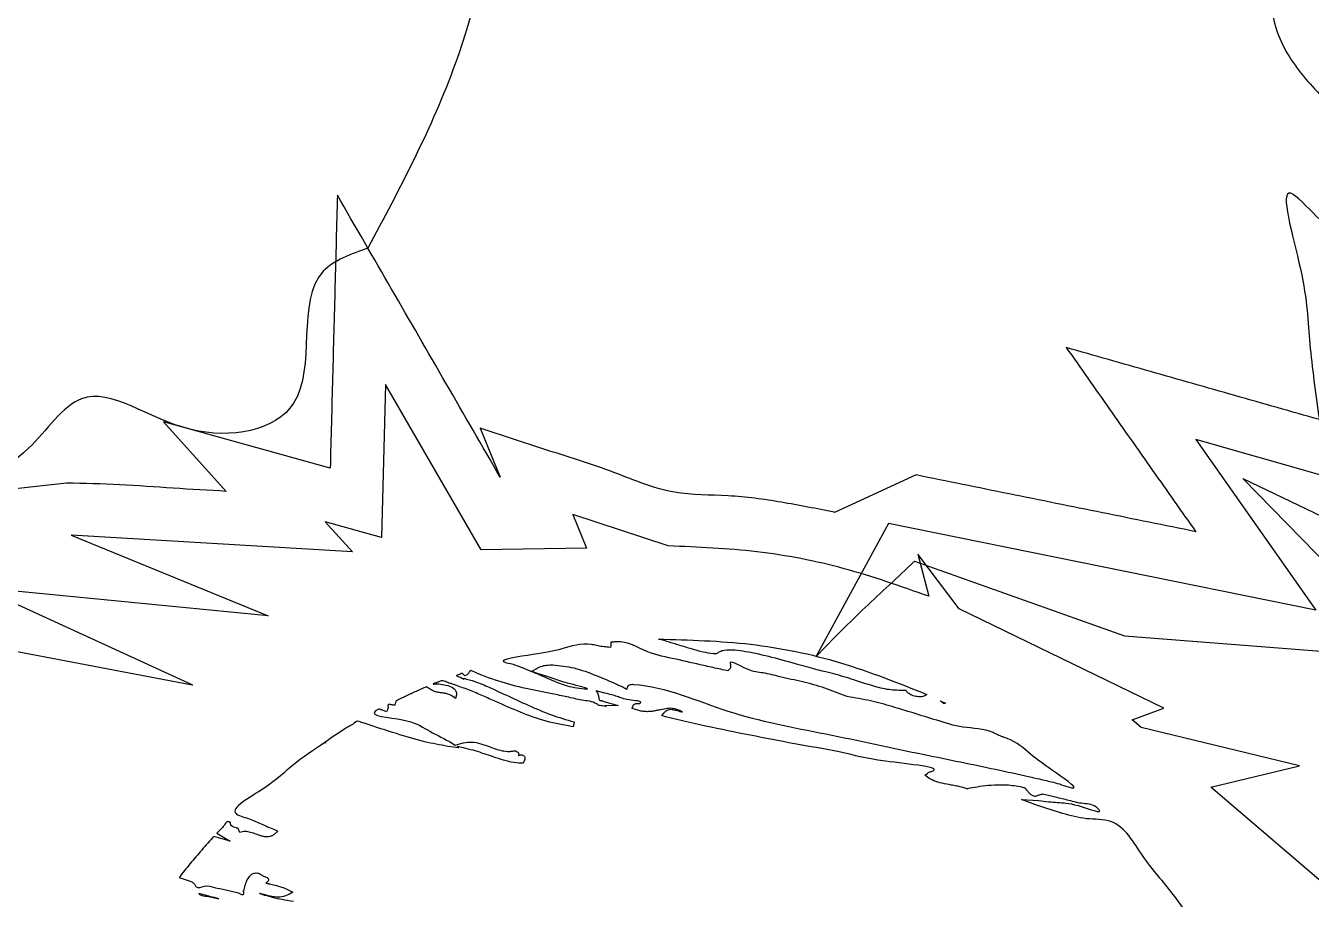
# Model space of a CAD drawing. Header units: inches. Extents: x 0.01 to 3.99, y 0.01 to 4.99.
# Drawn here: x 1.013 to 1.802, y 2.037 to 2.573 of the extents above; entities that cross this region are included whole.
import ezdxf

# ---------------------------------------------------------------- set-up
doc = ezdxf.new("R2010")
doc.units = ezdxf.units.IN
for name, color, linetype in [('Logo', 7, 'CONTINUOUS'), ('outline', 7, 'CONTINUOUS'), ('outline_2', 7, 'CONTINUOUS'), ('pcb_outline', 7, 'CONTINUOUS'), ('Tornado', 7, 'CONTINUOUS')]:
    doc.layers.add(name, color=color, linetype=linetype)

msp = doc.modelspace()

# ---------------------------------------------------------------- linework, layer by layer
at = {"layer": 'Logo', "color": 7}
for points in [[(1.407505, 2.253815), (1.348764, 2.273178), (1.357225, 2.252513), (1.292465, 2.251374), (1.233724, 2.353071), (1.231284, 2.259022), (1.196788, 2.268622), (1.213548, 2.250072), (1.040744, 2.260486), (1.161641, 2.210858), (0.985095, 2.227943), (1.115267, 2.168389), (1.114942, 2.168226), (0.946043, 2.200444)], [(1.834145, 2.025687), (1.740746, 2.105581), (1.795256, 2.118761), (1.697952, 2.142192), (1.69242, 2.146911), (1.711946, 2.15407), (1.586166, 2.215088), (1.560783, 2.248771), (1.567454, 2.222899)], [(1.403925, 2.195888), (1.401484, 2.196539)], [(1.372195, 2.192634), (1.372033, 2.191332), (1.370731, 2.191495)], [(1.283515, 2.17441), (1.282539, 2.173921), (1.281725, 2.174735)], [(1.281888, 2.171806), (1.281888, 2.172457)], [(1.323381, 2.176688), (1.32631, 2.178315)], [(1.326472, 2.175711), (1.323381, 2.17685)], [(1.444766, 2.177664), (1.444116, 2.177013), (1.443302, 2.177176)], [(1.260898, 2.165948), (1.258945, 2.16725)], [(1.368616, 2.163345), (1.363246, 2.164809)], [(1.554111, 2.164158), (1.553623, 2.164972), (1.552647, 2.164972)], [(1.236165, 2.156511), (1.235189, 2.156023)], [(1.24007, 2.158463), (1.239419, 2.156023), (1.23828, 2.156023)], [(1.277332, 2.162369), (1.276844, 2.160091), (1.274891, 2.161392)], [(1.367965, 2.158301), (1.376751, 2.155697), (1.368616, 2.155535), (1.369266, 2.155046), (1.367151, 2.155535)], [(1.388304, 2.156999), (1.389118, 2.156999), (1.389606, 2.156999)], [(1.517338, 2.16123), (1.51685, 2.161392)], [(1.566315, 2.162531), (1.566152, 2.162369)], [(1.235026, 2.153094), (1.234375, 2.151792), (1.232911, 2.152443)], [(1.386677, 2.153419), (1.385375, 2.153907), (1.385701, 2.155209)], [(1.405715, 2.148863), (1.403437, 2.149514), (1.404901, 2.151304)], [(1.349578, 2.145609), (1.34909, 2.14268)], [(1.196788, 2.133243), (1.196951, 2.132592), (1.196462, 2.132917)], [(1.273102, 2.133568), (1.276519, 2.131453), (1.281563, 2.132754)], [(1.281725, 2.129663), (1.27782, 2.130476), (1.278797, 2.129825), (1.272125, 2.130639)], [(1.31313, 2.127873), (1.313618, 2.127873), (1.314106, 2.12771)], [(1.31557, 2.125269), (1.31557, 2.125107), (1.315733, 2.125107)], [(1.318662, 2.121039), (1.318174, 2.120225), (1.317197, 2.120225)], [(1.56664, 2.111764), (1.565176, 2.112903), (1.56664, 2.114042)], [(1.591373, 2.104605), (1.590885, 2.104605), (1.59056, 2.104767)], [(1.644256, 2.09956), (1.637422, 2.101188), (1.637422, 2.101188)], [(1.63433, 2.094353), (1.624567, 2.097933), (1.634981, 2.097282)], [(1.632703, 2.099886), (1.632052, 2.100049)], [(1.130237, 2.077268), (1.138373, 2.072387), (1.128285, 2.075153)], [(1.138536, 2.083126), (1.138536, 2.08394)], [(1.144393, 2.077756), (1.143254, 2.080197)], [(1.165546, 2.079546), (1.167662, 2.07857), (1.165872, 2.076943)], [(1.106969, 2.050095), (1.113152, 2.04798)], [(1.123078, 2.039193), (1.119173, 2.040169)], [(1.146834, 2.041471), (1.146183, 2.041796), (1.146834, 2.041959)], [(1.174496, 2.042284), (1.176774, 2.040983), (1.174496, 2.039681)]]:
    msp.add_lwpolyline(points, dxfattribs=at)
for points in [[(1.403925, 2.195888)], [(1.336561, 2.180755)], [(1.577705, 2.157162)], [(1.117545, 2.044237)], [(1.131376, 2.036915)]]:
    msp.add_lwpolyline(points, close=True, dxfattribs=at)
for points, knots in [([(1.567454, 2.222899), (1.550302, 2.228951), (1.515956, 2.241069), (1.462103, 2.251538), (1.425695, 2.253056), (1.407505, 2.253815)], [0, 0, 0, 0, 0.054523, 0.109176, 0.163747, 0.163747, 0.163747, 0.163747]), ([(1.401484, 2.196539), (1.420366, 2.196034), (1.458075, 2.195026), (1.513832, 2.183573), (1.548815, 2.169547), (1.566315, 2.162531)], [0, 0, 0, 0, 0.0566, 0.113041, 0.169533, 0.169533, 0.169533, 0.169533]), ([(1.552647, 2.164972), (1.549421, 2.165013), (1.542824, 2.165096), (1.532972, 2.167736), (1.524398, 2.170561), (1.516925, 2.172959), (1.510702, 2.174811), (1.504903, 2.176253), (1.499299, 2.177484), (1.493803, 2.179092), (1.484325, 2.181672), (1.47137, 2.185392), (1.45617, 2.188859), (1.445652, 2.190146), (1.440364, 2.189331), (1.439144, 2.188784), (1.438111, 2.188291), (1.4373, 2.187687), (1.436348, 2.187341), (1.433493, 2.187564), (1.428623, 2.188556), (1.421582, 2.19047), (1.415604, 2.192372), (1.410793, 2.193822), (1.407384, 2.194878), (1.405077, 2.195552), (1.403925, 2.195888)], [0, 0, 0, 0, 0.009644, 0.019717, 0.030389, 0.03677, 0.043258, 0.049863, 0.054691, 0.060468, 0.067034, 0.084166, 0.100854, 0.113927, 0.115505, 0.116787, 0.117919, 0.118934, 0.119807, 0.120885, 0.12741, 0.13477, 0.142737, 0.146233, 0.149844, 0.153444, 0.153444, 0.153444, 0.153444]), ([(1.370731, 2.191495), (1.369478, 2.191625), (1.367047, 2.191877), (1.36351, 2.192456), (1.355416, 2.194747), (1.340904, 2.18985), (1.328355, 2.187441), (1.299387, 2.183465), (1.312658, 2.181172), (1.317726, 2.179077), (1.32149, 2.177486), (1.323381, 2.176688)], [0, 0, 0, 0, 0.003779, 0.007333, 0.010738, 0.028948, 0.047201, 0.065539, 0.071418, 0.077423, 0.083478, 0.083478, 0.083478, 0.083478]), ([(1.443302, 2.177176), (1.441696, 2.177543), (1.438534, 2.178265), (1.433864, 2.179271), (1.425042, 2.18118), (1.412087, 2.184414), (1.393841, 2.187632), (1.382147, 2.195623), (1.374443, 2.194802), (1.373457, 2.194615), (1.372029, 2.194916), (1.372265, 2.193979), (1.372284, 2.193365), (1.372226, 2.19289), (1.372195, 2.192634)], [0, 0, 0, 0, 0.004943, 0.009729, 0.014331, 0.032024, 0.04974, 0.070026, 0.071171, 0.072313, 0.073458, 0.074002, 0.074654, 0.075417, 0.075417, 0.075417, 0.075417]), ([(1.32631, 2.178315), (1.327285, 2.17884), (1.329293, 2.179921), (1.332823, 2.180639), (1.335275, 2.180716), (1.336561, 2.180755)], [0, 0, 0, 0, 0.003307, 0.006812, 0.01067, 0.01067, 0.01067, 0.01067]), ([(1.336561, 2.180755), (1.340909, 2.180277), (1.350025, 2.179274), (1.362993, 2.174334), (1.3721, 2.170474), (1.378032, 2.167783), (1.379905, 2.167284), (1.382407, 2.165176), (1.382294, 2.166648), (1.382546, 2.167269), (1.382916, 2.167999), (1.383739, 2.168509), (1.384868, 2.168797), (1.405877, 2.167557), (1.444008, 2.149482), (1.504379, 2.138706), (1.551994, 2.128137), (1.586762, 2.121151), (1.608426, 2.116583), (1.625459, 2.112916), (1.638947, 2.109757), (1.646833, 2.108011), (1.66349, 2.102089), (1.640762, 2.117632), (1.630637, 2.125049), (1.620423, 2.134213), (1.612915, 2.136369), (1.609871, 2.137629), (1.602413, 2.141677), (1.588963, 2.141457), (1.572875, 2.146556), (1.558422, 2.150937), (1.544931, 2.155192), (1.531478, 2.158889), (1.522159, 2.160432), (1.517338, 2.16123)], [0, 0, 0, 0, 0.013092, 0.027445, 0.04104, 0.043627, 0.046082, 0.048327, 0.04898, 0.049663, 0.050419, 0.051359, 0.052457, 0.053879, 0.114044, 0.175828, 0.237746, 0.260309, 0.282305, 0.303935, 0.313273, 0.322593, 0.331801, 0.348746, 0.365632, 0.382406, 0.385777, 0.389076, 0.39227, 0.411107, 0.427627, 0.442923, 0.456406, 0.470074, 0.484725, 0.484725, 0.484725, 0.484725]), ([(1.51685, 2.161392), (1.512504, 2.163167), (1.50375, 2.166742), (1.489873, 2.17037), (1.477447, 2.172975), (1.465151, 2.176227), (1.45772, 2.17625), (1.44405, 2.184396), (1.445703, 2.180981), (1.445745, 2.180703), (1.445736, 2.180201), (1.445819, 2.179448), (1.445452, 2.178463), (1.445002, 2.177938), (1.444766, 2.177664)], [0, 0, 0, 0, 0.014088, 0.028375, 0.042652, 0.053185, 0.063697, 0.074079, 0.074385, 0.074635, 0.074919, 0.075889, 0.076878, 0.077958, 0.077958, 0.077958, 0.077958]), ([(1.281725, 2.174735), (1.281622, 2.174832), (1.281432, 2.175009), (1.281139, 2.175187), (1.28067, 2.175665), (1.279659, 2.17476), (1.278679, 2.174589), (1.276529, 2.174018), (1.279182, 2.173444), (1.280374, 2.172707), (1.28138, 2.172109), (1.281888, 2.171806)], [0, 0, 0, 0, 0.000423, 0.000773, 0.001043, 0.002305, 0.00359, 0.004852, 0.006565, 0.008241, 0.009955, 0.009955, 0.009955, 0.009955]), ([(1.281888, 2.172457), (1.284155, 2.171879), (1.289502, 2.170514), (1.298001, 2.166676), (1.308893, 2.161706), (1.321509, 2.1558), (1.33533, 2.149873), (1.344909, 2.147006), (1.349578, 2.145609)], [0, 0, 0, 0, 0.007006, 0.016531, 0.027882, 0.042956, 0.058321, 0.072929, 0.072929, 0.072929, 0.072929]), ([(1.367151, 2.155535), (1.366658, 2.155553), (1.365739, 2.155586), (1.364427, 2.155937), (1.361241, 2.158353), (1.354215, 2.15871), (1.345355, 2.161152), (1.333796, 2.163293), (1.319776, 2.166088), (1.303025, 2.170391), (1.292076, 2.174641), (1.286449, 2.177081), (1.286365, 2.177184), (1.28621, 2.177168), (1.286016, 2.177161), (1.285829, 2.177038), (1.285594, 2.177052), (1.285603, 2.176822), (1.285455, 2.176682), (1.285155, 2.176389), (1.284936, 2.175732), (1.284359, 2.17497), (1.283804, 2.174601), (1.283515, 2.17441)], [0, 0, 0, 0, 0.001481, 0.002758, 0.003991, 0.013328, 0.022651, 0.031867, 0.048473, 0.06561, 0.083588, 0.083813, 0.083877, 0.083961, 0.084242, 0.084461, 0.084635, 0.084805, 0.085007, 0.085233, 0.086061, 0.087017, 0.08805, 0.08805, 0.08805, 0.08805]), ([(1.323381, 2.17685), (1.323962, 2.176591), (1.325111, 2.17608), (1.326858, 2.175343), (1.331247, 2.173382), (1.338694, 2.170215), (1.346477, 2.167004), (1.363746, 2.16492), (1.345517, 2.169365), (1.337215, 2.172115), (1.330034, 2.174519), (1.326472, 2.175711)], [0, 0, 0, 0, 0.00191, 0.003773, 0.005683, 0.016388, 0.026734, 0.036425, 0.047473, 0.058482, 0.069316, 0.069316, 0.069316, 0.069316]), ([(1.258945, 2.16725), (1.256829, 2.166317), (1.252593, 2.164448), (1.246296, 2.161528), (1.242143, 2.159484), (1.24007, 2.158463)], [0, 0, 0, 0, 0.006939, 0.01389, 0.020822, 0.020822, 0.020822, 0.020822]), ([(1.274891, 2.161392), (1.274165, 2.161837), (1.272787, 2.162679), (1.270463, 2.163211), (1.268151, 2.163515), (1.265752, 2.163843), (1.263205, 2.1645), (1.261691, 2.16545), (1.260898, 2.165948)], [0, 0, 0, 0, 0.002537, 0.004813, 0.007073, 0.009544, 0.012084, 0.014876, 0.014876, 0.014876, 0.014876]), ([(1.34909, 2.14268), (1.343491, 2.143634), (1.332406, 2.145523), (1.316696, 2.151439), (1.303912, 2.157094), (1.293499, 2.161735), (1.285321, 2.165151), (1.278871, 2.167575), (1.274181, 2.169227), (1.271275, 2.169863), (1.268794, 2.171483), (1.266471, 2.170236), (1.26524, 2.169785), (1.262283, 2.168784), (1.263554, 2.168919), (1.264049, 2.169011), (1.26578, 2.169109), (1.26884, 2.168759), (1.272897, 2.167869), (1.276102, 2.166366), (1.277078, 2.16451), (1.277405, 2.163455), (1.277357, 2.162735), (1.277332, 2.162369)], [0, 0, 0, 0, 0.016999, 0.03366, 0.05015, 0.058968, 0.067862, 0.076717, 0.079683, 0.082706, 0.085774, 0.087681, 0.0896, 0.091547, 0.092043, 0.092579, 0.093183, 0.097143, 0.101803, 0.105834, 0.106953, 0.10801, 0.109101, 0.109101, 0.109101, 0.109101]), ([(1.363246, 2.164809), (1.363528, 2.164414), (1.364076, 2.163643), (1.364497, 2.162335), (1.364685, 2.161226), (1.364831, 2.160338), (1.364943, 2.159692), (1.365173, 2.1589), (1.366161, 2.158881), (1.367036, 2.158574), (1.36765, 2.158393), (1.367965, 2.158301)], [0, 0, 0, 0, 0.001449, 0.002822, 0.004068, 0.004837, 0.0055, 0.006092, 0.007068, 0.007999, 0.008975, 0.008975, 0.008975, 0.008975]), ([(1.566152, 2.162369), (1.565839, 2.162115), (1.565167, 2.161569), (1.563795, 2.161153), (1.561606, 2.160971), (1.558849, 2.161428), (1.555935, 2.162362), (1.554644, 2.163634), (1.554111, 2.164158)], [0, 0, 0, 0, 0.001201, 0.002577, 0.004211, 0.007763, 0.010926, 0.013143, 0.013143, 0.013143, 0.013143]), ([(1.235189, 2.156023), (1.235265, 2.155735), (1.235426, 2.155129), (1.235299, 2.154126), (1.235121, 2.153452), (1.235026, 2.153094)], [0, 0, 0, 0, 0.000885, 0.001865, 0.00298, 0.00298, 0.00298, 0.00298]), ([(1.23828, 2.156023), (1.238023, 2.156042), (1.237525, 2.156079), (1.236834, 2.156313), (1.236384, 2.156446), (1.236165, 2.156511)], [0, 0, 0, 0, 0.000771, 0.001492, 0.002178, 0.002178, 0.002178, 0.002178]), ([(1.389606, 2.156999), (1.389674, 2.157), (1.389824, 2.157002), (1.390054, 2.157028), (1.392336, 2.158488), (1.381231, 2.158978), (1.376547, 2.161382), (1.371292, 2.162682), (1.368616, 2.163345)], [0, 0, 0, 0, 0.000205, 0.00045, 0.000684, 0.007936, 0.01542, 0.023192, 0.023192, 0.023192, 0.023192]), ([(1.385701, 2.155209), (1.385792, 2.155443), (1.386014, 2.156015), (1.386876, 2.156853), (1.387776, 2.156945), (1.388304, 2.156999)], [0, 0, 0, 0, 0.00075, 0.001837, 0.003385, 0.003385, 0.003385, 0.003385]), ([(1.577705, 2.157162), (1.577351, 2.157334), (1.576624, 2.15769), (1.575748, 2.158039), (1.573898, 2.158971), (1.575369, 2.157911), (1.57607, 2.157589), (1.576669, 2.156653), (1.577159, 2.156967), (1.577439, 2.157038), (1.577612, 2.157118), (1.577705, 2.157162)], [0, 0, 0, 0, 0.001135, 0.002335, 0.003569, 0.004585, 0.00558, 0.006596, 0.006904, 0.007165, 0.007473, 0.007473, 0.007473, 0.007473]), ([(1.232911, 2.152443), (1.232574, 2.152593), (1.231898, 2.152893), (1.230834, 2.15307), (1.229914, 2.153806), (1.229111, 2.1532), (1.228395, 2.152912), (1.222721, 2.149218), (1.248324, 2.147794), (1.258411, 2.141101), (1.268324, 2.136018), (1.273102, 2.133568)], [0, 0, 0, 0, 0.001096, 0.002201, 0.003297, 0.004065, 0.004882, 0.005702, 0.023184, 0.039656, 0.054979, 0.054979, 0.054979, 0.054979]), ([(1.404901, 2.151304), (1.405284, 2.151703), (1.406029, 2.15248), (1.407494, 2.153258), (1.409019, 2.153486), (1.410468, 2.153308), (1.411807, 2.152941), (1.413064, 2.152674), (1.414183, 2.152274), (1.415093, 2.152007), (1.417908, 2.151369), (1.410684, 2.15426), (1.407259, 2.15396), (1.40312, 2.153255), (1.399982, 2.152562), (1.397378, 2.152085), (1.394709, 2.151893), (1.392009, 2.15207), (1.389332, 2.152558), (1.387577, 2.153127), (1.386677, 2.153419)], [0, 0, 0, 0, 0.00165, 0.003216, 0.004876, 0.006191, 0.007572, 0.009032, 0.01006, 0.011076, 0.012075, 0.017015, 0.021506, 0.026165, 0.028676, 0.031281, 0.034072, 0.036686, 0.039377, 0.042214, 0.042214, 0.042214, 0.042214]), ([(1.56664, 2.114042), (1.566871, 2.114205), (1.567339, 2.114536), (1.568085, 2.114949), (1.578316, 2.117709), (1.533503, 2.121391), (1.516551, 2.126948), (1.487412, 2.131656), (1.461342, 2.136781), (1.433483, 2.142274), (1.415088, 2.146639), (1.405715, 2.148863)], [0, 0, 0, 0, 0.000846, 0.001716, 0.002565, 0.031347, 0.058503, 0.08462, 0.11244, 0.140294, 0.169231, 0.169231, 0.169231, 0.169231]), ([(1.272125, 2.130639), (1.26732, 2.131494), (1.256608, 2.1334), (1.239785, 2.13863), (1.227235, 2.142651), (1.21984, 2.145144), (1.218326, 2.145537), (1.216174, 2.146643), (1.213882, 2.144043), (1.210874, 2.142746), (1.207669, 2.140661), (1.2042, 2.138439), (1.200488, 2.135835), (1.198023, 2.134108), (1.196788, 2.133243)], [0, 0, 0, 0, 0.014632, 0.032615, 0.052722, 0.054305, 0.055923, 0.057507, 0.060949, 0.064372, 0.067721, 0.072276, 0.076781, 0.081307, 0.081307, 0.081307, 0.081307]), ([(1.196462, 2.132917), (1.189628, 2.128377), (1.176035, 2.119348), (1.163278, 2.105885), (1.133741, 2.090468), (1.15019, 2.086362), (1.15732, 2.082935), (1.162757, 2.080695), (1.165546, 2.079546)], [0, 0, 0, 0, 0.023565, 0.046864, 0.069891, 0.078041, 0.086508, 0.095425, 0.095425, 0.095425, 0.095425]), ([(1.281563, 2.132754), (1.28334, 2.133031), (1.28694, 2.13359), (1.292348, 2.132363), (1.297089, 2.130644), (1.301415, 2.129008), (1.305469, 2.127867), (1.308669, 2.127491), (1.310854, 2.127582), (1.311993, 2.127711), (1.31275, 2.127819), (1.31313, 2.127873)], [0, 0, 0, 0, 0.00535, 0.01084, 0.016355, 0.020524, 0.024699, 0.02897, 0.03011, 0.031255, 0.032405, 0.032405, 0.032405, 0.032405]), ([(1.317197, 2.120225), (1.315146, 2.120412), (1.310926, 2.120797), (1.304657, 2.122598), (1.298713, 2.124654), (1.292996, 2.126595), (1.287482, 2.128304), (1.283672, 2.129203), (1.281725, 2.129663)], [0, 0, 0, 0, 0.006168, 0.012685, 0.019484, 0.025053, 0.030795, 0.036794, 0.036794, 0.036794, 0.036794]), ([(1.314106, 2.12771), (1.314464, 2.127495), (1.315099, 2.127111), (1.315634, 2.126169), (1.315591, 2.125557), (1.31557, 2.125269)], [0, 0, 0, 0, 0.00124, 0.002203, 0.003053, 0.003053, 0.003053, 0.003053]), ([(1.315733, 2.125107), (1.315934, 2.125159), (1.31631, 2.125258), (1.316848, 2.125392), (1.317487, 2.125467), (1.318194, 2.125316), (1.318801, 2.124927), (1.319295, 2.12431), (1.319562, 2.123355), (1.319254, 2.122158), (1.318865, 2.121422), (1.318662, 2.121039)], [0, 0, 0, 0, 0.000623, 0.001167, 0.001663, 0.002544, 0.003271, 0.003781, 0.004891, 0.006089, 0.007391, 0.007391, 0.007391, 0.007391]), ([(1.59056, 2.104767), (1.589594, 2.105064), (1.587609, 2.105674), (1.584488, 2.106266), (1.580518, 2.107036), (1.575858, 2.107887), (1.570758, 2.109147), (1.567947, 2.110934), (1.56664, 2.111764)], [0, 0, 0, 0, 0.003029, 0.006225, 0.00952, 0.015158, 0.020478, 0.025093, 0.025093, 0.025093, 0.025093]), ([(1.632052, 2.100049), (1.631503, 2.100301), (1.630437, 2.100793), (1.629174, 2.10199), (1.628221, 2.10319), (1.627459, 2.104229), (1.626715, 2.104962), (1.624639, 2.105703), (1.621228, 2.106206), (1.616447, 2.106793), (1.610691, 2.106962), (1.604221, 2.106618), (1.597495, 2.105744), (1.593295, 2.104962), (1.591373, 2.104605)], [0, 0, 0, 0, 0.001801, 0.003499, 0.005152, 0.006397, 0.007379, 0.008216, 0.012924, 0.017715, 0.022659, 0.030178, 0.037128, 0.042992, 0.042992, 0.042992, 0.042992]), ([(1.637422, 2.101188), (1.637082, 2.101155), (1.636388, 2.101087), (1.635421, 2.100747), (1.634557, 2.100397), (1.633833, 2.100116), (1.633237, 2.099924), (1.632871, 2.099898), (1.632703, 2.099886)], [0, 0, 0, 0, 0.001022, 0.002084, 0.003055, 0.003822, 0.004417, 0.00492, 0.00492, 0.00492, 0.00492]), ([(1.729682, 1.981266), (1.732732, 1.980371), (1.738754, 1.978604), (1.746652, 1.976973), (1.761534, 1.970463), (1.747359, 1.989638), (1.742724, 2.001074), (1.731583, 2.019371), (1.718236, 2.0404), (1.698692, 2.061417), (1.685326, 2.086551), (1.664159, 2.085412), (1.649355, 2.089392), (1.639459, 2.09266), (1.63433, 2.094353)], [0, 0, 0, 0, 0.009313, 0.018388, 0.027358, 0.042695, 0.058213, 0.073823, 0.103877, 0.133386, 0.162513, 0.177594, 0.192631, 0.208808, 0.208808, 0.208808, 0.208808]), ([(1.634981, 2.097282), (1.639039, 2.096834), (1.64762, 2.095886), (1.656245, 2.096011), (1.675544, 2.088459), (1.671567, 2.092257), (1.670888, 2.092901), (1.668084, 2.095381), (1.661079, 2.09512), (1.652766, 2.097784), (1.647054, 2.098976), (1.644256, 2.09956)], [0, 0, 0, 0, 0.011558, 0.02444, 0.037727, 0.038652, 0.039603, 0.040607, 0.04973, 0.058625, 0.067171, 0.067171, 0.067171, 0.067171]), ([(1.138536, 2.08394), (1.138371, 2.083995), (1.13803, 2.084111), (1.137494, 2.084263), (1.136016, 2.084808), (1.134764, 2.081662), (1.132469, 2.079723), (1.130979, 2.078084), (1.130237, 2.077268)], [0, 0, 0, 0, 0.00052, 0.001075, 0.001699, 0.004952, 0.008233, 0.011486, 0.011486, 0.011486, 0.011486]), ([(1.143254, 2.080197), (1.143136, 2.080243), (1.142901, 2.080332), (1.142553, 2.080371), (1.141832, 2.080784), (1.14062, 2.080936), (1.139052, 2.081674), (1.138703, 2.082657), (1.138536, 2.083126)], [0, 0, 0, 0, 0.000381, 0.000752, 0.001033, 0.002842, 0.004418, 0.00586, 0.00586, 0.00586, 0.00586]), ([(1.165872, 2.076943), (1.165383, 2.076554), (1.164434, 2.075801), (1.162744, 2.075134), (1.160847, 2.074907), (1.158768, 2.075189), (1.156556, 2.075819), (1.153939, 2.076747), (1.151026, 2.077831), (1.147616, 2.078594), (1.145453, 2.078032), (1.144393, 2.077756)], [0, 0, 0, 0, 0.001866, 0.003619, 0.005368, 0.007545, 0.00986, 0.012264, 0.015862, 0.019239, 0.022478, 0.022478, 0.022478, 0.022478]), ([(1.128285, 2.075153), (1.125814, 2.072433), (1.120887, 2.067007), (1.113751, 2.058673), (1.109227, 2.05295), (1.106969, 2.050095)], [0, 0, 0, 0, 0.011023, 0.021987, 0.032907, 0.032907, 0.032907, 0.032907]), ([(1.113152, 2.04798), (1.113859, 2.047711), (1.115173, 2.047211), (1.116656, 2.045875), (1.117891, 2.042811), (1.123293, 2.045768), (1.128936, 2.043714), (1.134431, 2.042844), (1.139297, 2.041422), (1.142379, 2.041324), (1.146715, 2.038718), (1.146694, 2.040508), (1.146806, 2.040977), (1.146825, 2.041307), (1.146834, 2.041471)], [0, 0, 0, 0, 0.002246, 0.004173, 0.005933, 0.011039, 0.017143, 0.024238, 0.027859, 0.031655, 0.035571, 0.036061, 0.036555, 0.037045, 0.037045, 0.037045, 0.037045]), ([(1.146834, 2.041959), (1.147044, 2.043002), (1.147473, 2.045128), (1.148552, 2.048122), (1.149941, 2.050558), (1.151554, 2.052091), (1.153019, 2.052741), (1.154425, 2.052927), (1.155854, 2.052683), (1.157436, 2.052057), (1.158618, 2.050822), (1.160127, 2.050628), (1.161242, 2.050057), (1.161943, 2.04905), (1.161729, 2.04794), (1.161273, 2.047208), (1.159855, 2.046603), (1.16136, 2.046496), (1.162105, 2.04621), (1.164115, 2.045854), (1.16698, 2.045085), (1.17087, 2.044), (1.173309, 2.042846), (1.174496, 2.042284)], [0, 0, 0, 0, 0.003189, 0.0065, 0.009511, 0.011517, 0.013063, 0.014236, 0.015722, 0.017363, 0.019279, 0.020595, 0.021793, 0.022977, 0.023974, 0.024898, 0.025853, 0.026739, 0.027704, 0.028695, 0.032629, 0.036778, 0.040715, 0.040715, 0.040715, 0.040715]), ([(1.119173, 2.040169), (1.119269, 2.040064), (1.119449, 2.039867), (1.119684, 2.039558), (1.121067, 2.038598), (1.124122, 2.038786), (1.127825, 2.037727), (1.130231, 2.037177), (1.131376, 2.036915)], [0, 0, 0, 0, 0.000427, 0.000803, 0.001156, 0.005417, 0.009288, 0.012806, 0.012806, 0.012806, 0.012806]), ([(1.131376, 2.036915), (1.13048, 2.037178), (1.128657, 2.037713), (1.125873, 2.038409), (1.124011, 2.038931), (1.123078, 2.039193)], [0, 0, 0, 0, 0.002802, 0.005699, 0.008606, 0.008606, 0.008606, 0.008606]), ([(1.174496, 2.039681), (1.173036, 2.039033), (1.17011, 2.037733), (1.165185, 2.03803), (1.161681, 2.038889), (1.159238, 2.039517), (1.158068, 2.039833), (1.154281, 2.040822), (1.165215, 2.037562), (1.169891, 2.036762), (1.174812, 2.035886), (1.177262, 2.03545)], [0, 0, 0, 0, 0.004729, 0.009478, 0.014373, 0.015674, 0.01694, 0.018241, 0.025218, 0.032288, 0.039302, 0.039302, 0.039302, 0.039302])]:
    msp.add_open_spline(points, degree=3, knots=knots, dxfattribs=at)
at = {"layer": 'outline', "color": 7}
for points in [[(1.199812, 2.301534), (1.097384, 2.330073), (1.135997, 2.287328)], [(1.291912, 2.326227), (1.304274, 2.296004)], [(1.037828, 2.292413), (0.945664, 2.282212)], [(1.559694, 2.297375), (1.509668, 2.274342), (1.509385, 2.274489)]]:
    msp.add_lwpolyline(points, dxfattribs=at)
for points, knots in [([(1.688118, 2.69981), (1.691822, 2.68635), (1.699263, 2.659307), (1.728534, 2.628345), (1.753753, 2.610552), (1.769643, 2.600916), (1.777952, 2.598004), (1.777444, 2.580089), (1.785023, 2.556905), (1.807146, 2.530791), (1.827074, 2.512342), (1.84307, 2.49777), (1.852753, 2.487046), (1.869974, 2.478204), (1.858764, 2.461121), (1.857174, 2.447727), (1.869422, 2.425601), (1.852933, 2.433629), (1.848729, 2.423302), (1.858015, 2.415642), (1.848381, 2.413528), (1.844778, 2.422732), (1.833629, 2.4302), (1.821064, 2.443062), (1.806421, 2.454682), (1.778671, 2.485693), (1.800101, 2.415853), (1.800554, 2.379822), (1.805154, 2.347549), (1.807454, 2.331412)], [0, 0, 0, 0, 0.041269, 0.082912, 0.124565, 0.132626, 0.140293, 0.147609, 0.180785, 0.214273, 0.24787, 0.263088, 0.278302, 0.293521, 0.309563, 0.32558, 0.341618, 0.35184, 0.357823, 0.368351, 0.371028, 0.381896, 0.39144, 0.412429, 0.433416, 0.454405, 0.501116, 0.547827, 0.594538, 0.594538, 0.594538, 0.594538]), ([(1.304274, 2.296004), (1.293154, 2.315259), (1.270912, 2.353768), (1.237554, 2.411535), (1.215317, 2.450047), (1.204198, 2.469303)], [0, 0, 0, 0, 0.066706, 0.133413, 0.200119, 0.200119, 0.200119, 0.200119]), ([(1.807454, 2.331412), (1.790179, 2.336322), (1.755628, 2.346141), (1.703806, 2.360878), (1.669258, 2.370705), (1.651984, 2.375619)], [0, 0, 0, 0, 0.053877, 0.107755, 0.161632, 0.161632, 0.161632, 0.161632]), ([(1.509385, 2.274489), (1.498591, 2.276639), (1.477001, 2.280939), (1.444332, 2.285474), (1.407869, 2.284569), (1.371686, 2.300855), (1.331667, 2.312847), (1.305164, 2.321767), (1.291912, 2.326227)], [0, 0, 0, 0, 0.03301, 0.06602, 0.098961, 0.140877, 0.18279, 0.224705, 0.224705, 0.224705, 0.224705]), ([(1.135997, 2.287328), (1.125086, 2.287935), (1.103256, 2.289149), (1.070576, 2.291697), (1.048734, 2.292175), (1.037828, 2.292413)], [0, 0, 0, 0, 0.032786, 0.06559, 0.098312, 0.098312, 0.098312, 0.098312]), ([(1.73153, 2.262544), (1.712437, 2.266414), (1.674251, 2.274153), (1.616974, 2.28577), (1.578787, 2.293507), (1.559694, 2.297375)], [0, 0, 0, 0, 0.058444, 0.116888, 0.175331, 0.175331, 0.175331, 0.175331])]:
    msp.add_open_spline(points, degree=3, knots=knots, dxfattribs=at)
for points in [[(1.204198, 2.469303), (1.20371, 2.450662), (1.202734, 2.41338), (1.20127, 2.357457), (1.200298, 2.320175), (1.199812, 2.301534)], [(1.651984, 2.375619), (1.66082, 2.363053), (1.678491, 2.337921), (1.704997, 2.300223), (1.722686, 2.275104), (1.73153, 2.262544)]]:
    msp.add_open_spline(points, degree=3, dxfattribs=at)
at = {"layer": 'outline_2', "color": 7}
for points, knots in [([(1.219158, 2.930587), (1.251203, 2.874517), (1.318331, 2.757062), (1.294742, 2.571379), (1.242597, 2.473575), (1.222983, 2.436786)], [0, 0, 0, 0, 0.189829, 0.397648, 0.522948, 0.522948, 0.522948, 0.522948]), ([(1.222983, 2.436786), (1.212466, 2.433069), (1.173669, 2.419357), (1.201463, 2.33108), (1.109252, 2.313843), (1.050492, 2.363436), (1.012474, 2.303917), (0.979652, 2.291215), (0.960667, 2.283868)], [0, 0, 0, 0, 0.030895, 0.11397, 0.17897, 0.248927, 0.293649, 0.355003, 0.355003, 0.355003, 0.355003])]:
    msp.add_open_spline(points, degree=3, knots=knots, dxfattribs=at)
at = {"layer": 'pcb_outline', "color": 7}
for points, knots in [([(1.219158, 2.930587), (1.251203, 2.874517), (1.318331, 2.757062), (1.294742, 2.571379), (1.242597, 2.473575), (1.222983, 2.436786)], [0, 0, 0, 0, 0.189829, 0.397648, 0.522948, 0.522948, 0.522948, 0.522948]), ([(1.222983, 2.436786), (1.212466, 2.433069), (1.173669, 2.419357), (1.201463, 2.33108), (1.109252, 2.313843), (1.050492, 2.363436), (1.012474, 2.303917), (0.979652, 2.291215), (0.960667, 2.283868)], [0, 0, 0, 0, 0.030895, 0.11397, 0.17897, 0.248927, 0.293649, 0.355003, 0.355003, 0.355003, 0.355003])]:
    msp.add_open_spline(points, degree=3, knots=knots, dxfattribs=at)
at = {"layer": 'Tornado', "color": 7}
for points in [[(1.951806, 2.394501), (1.894693, 2.396454), (1.924144, 2.305984), (1.833186, 2.38783), (1.845878, 2.286621), (1.731489, 2.319164), (1.805199, 2.214375), (1.542739, 2.267583), (1.498155, 2.185574)], [(1.951806, 2.394501), (1.894693, 2.396454), (1.924144, 2.305984), (1.833186, 2.38783), (1.845878, 2.286621), (1.731489, 2.319164), (1.805199, 2.214375), (1.542739, 2.267583), (1.498155, 2.185574)], [(1.558847, 2.244477), (1.687718, 2.198592), (1.868821, 2.184435), (1.760452, 2.295245), (1.930978, 2.213399), (2.066683, 2.208517), (1.964498, 2.259935), (1.923819, 2.242037), (1.885743, 2.270837), (1.838718, 2.363097), (1.950504, 2.285807), (1.916008, 2.381484), (2.078398, 2.293943), (2.147553, 2.396942), (2.168543, 2.342758), (2.36852, 2.386203), (2.334025, 2.294431), (2.354852, 2.25782), (2.328004, 2.207378), (2.401714, 2.266607)], [(1.558847, 2.244477), (1.687718, 2.198592), (1.868821, 2.184435), (1.760452, 2.295245), (1.930978, 2.213399), (2.066683, 2.208517), (1.964498, 2.259935), (1.923819, 2.242037), (1.885743, 2.270837), (1.838718, 2.363097), (1.950504, 2.285807), (1.916008, 2.381484), (2.078398, 2.293943), (2.147553, 2.396942), (2.168543, 2.342758), (2.36852, 2.386203), (2.334025, 2.294431), (2.354852, 2.25782), (2.328004, 2.207378), (2.401714, 2.266607)]]:
    msp.add_lwpolyline(points, dxfattribs=at)
for points, knots in [([(1.509545, 2.888018), (1.508548, 2.88424), (1.506545, 2.876646), (1.503337, 2.865355), (1.500928, 2.849248), (1.505643, 2.828254), (1.521695, 2.807484), (1.548834, 2.786848), (1.586236, 2.766626), (1.633537, 2.748987), (1.669919, 2.7378), (1.695877, 2.731537), (1.708324, 2.727738), (1.730498, 2.727851), (1.716019, 2.702283), (1.726751, 2.682828), (1.739803, 2.663601), (1.758536, 2.646563), (1.780667, 2.631682), (1.797866, 2.62295), (1.808963, 2.618042), (1.812964, 2.616069), (1.824114, 2.612713), (1.805111, 2.594914), (1.813559, 2.575948), (1.827278, 2.55569), (1.853804, 2.53386), (1.872755, 2.507594), (1.918338, 2.487693), (1.897327, 2.471661), (1.889515, 2.454743), (1.89668, 2.432247), (1.914414, 2.418367), (1.932917, 2.406812), (1.945473, 2.398629), (1.951806, 2.394501)], [0, 0, 0, 0, 0.011721, 0.023563, 0.035202, 0.06032, 0.085369, 0.112432, 0.162143, 0.212398, 0.263348, 0.277195, 0.291168, 0.305466, 0.327466, 0.348337, 0.370971, 0.397139, 0.423613, 0.45076, 0.455126, 0.45972, 0.464671, 0.48519, 0.503528, 0.523396, 0.559554, 0.601136, 0.638165, 0.649428, 0.668871, 0.692392, 0.713111, 0.73538, 0.758042, 0.758042, 0.758042, 0.758042]), ([(1.509545, 2.888018), (1.508548, 2.88424), (1.506545, 2.876646), (1.503337, 2.865355), (1.500928, 2.849248), (1.505643, 2.828254), (1.521695, 2.807484), (1.548834, 2.786848), (1.586236, 2.766626), (1.633537, 2.748987), (1.669919, 2.7378), (1.695877, 2.731537), (1.708324, 2.727738), (1.730498, 2.727851), (1.716019, 2.702283), (1.726751, 2.682828), (1.739803, 2.663601), (1.758536, 2.646563), (1.780667, 2.631682), (1.797866, 2.62295), (1.808963, 2.618042), (1.812964, 2.616069), (1.824114, 2.612713), (1.805111, 2.594914), (1.813559, 2.575948), (1.827278, 2.55569), (1.853804, 2.53386), (1.872755, 2.507594), (1.918338, 2.487693), (1.897327, 2.471661), (1.889515, 2.454743), (1.89668, 2.432247), (1.914414, 2.418367), (1.932917, 2.406812), (1.945473, 2.398629), (1.951806, 2.394501)], [0, 0, 0, 0, 0.011721, 0.023563, 0.035202, 0.06032, 0.085369, 0.112432, 0.162143, 0.212398, 0.263348, 0.277195, 0.291168, 0.305466, 0.327466, 0.348337, 0.370971, 0.397139, 0.423613, 0.45076, 0.455126, 0.45972, 0.464671, 0.48519, 0.503528, 0.523396, 0.559554, 0.601136, 0.638165, 0.649428, 0.668871, 0.692392, 0.713111, 0.73538, 0.758042, 0.758042, 0.758042, 0.758042]), ([(1.498155, 2.185574), (1.503409, 2.191065), (1.517952, 2.206261), (1.53864, 2.225439), (1.553631, 2.239563), (1.558847, 2.244477)], [0, 0, 0, 0, 0.022797, 0.06309, 0.084591, 0.084591, 0.084591, 0.084591]), ([(1.498155, 2.185574), (1.503409, 2.191065), (1.517952, 2.206261), (1.53864, 2.225439), (1.553631, 2.239563), (1.558847, 2.244477)], [0, 0, 0, 0, 0.022797, 0.06309, 0.084591, 0.084591, 0.084591, 0.084591])]:
    msp.add_open_spline(points, degree=3, knots=knots, dxfattribs=at)

doc.saveas('drawing.dxf')
